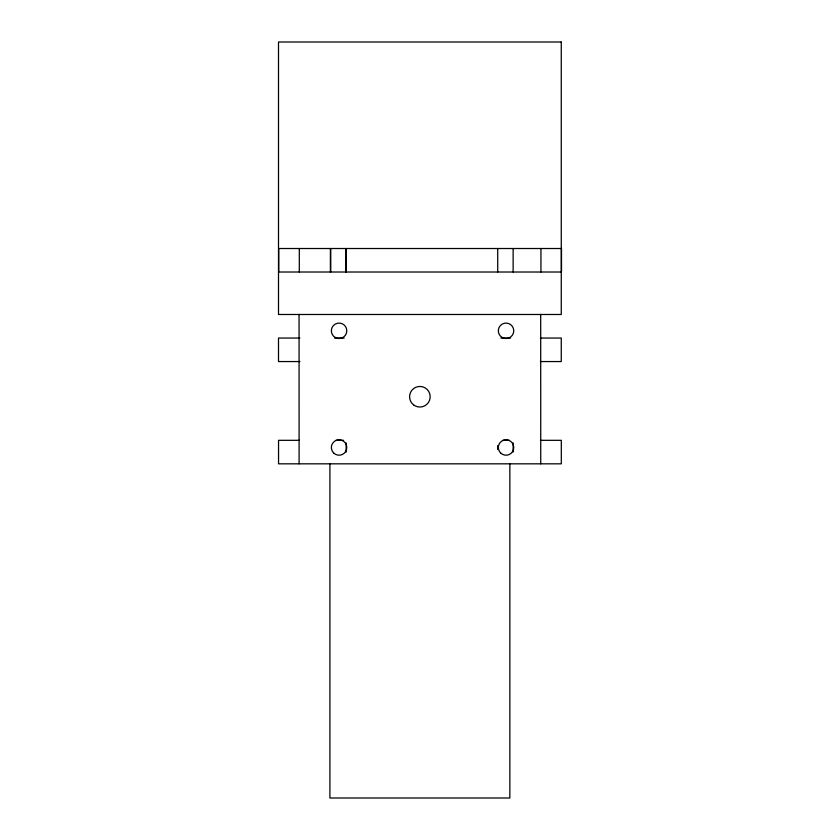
<?xml version="1.0" encoding="UTF-8"?>
<svg xmlns="http://www.w3.org/2000/svg" width="840" height="840" viewBox="0 0 840 840"><rect width="100%" height="100%" fill="white"/><g stroke="black" fill="none" stroke-linecap="round" stroke-linejoin="round"><path stroke-width="1.26" d="M299.891 338.048L278.502 338.048L278.502 361.557L299.891 361.557M334.593 338.048L344.159 338.048M500.85 338.048L510.562 338.048M540.372 338.048L561.267 338.048L561.267 361.557L540.372 361.557M299.407 440.318L278.544 440.318L278.544 463.827L561.309 463.827L561.309 440.318L540.404 440.318M335.885 440.318L343.592 440.318M502.856 440.318L509.281 440.318M540.939 248.514L540.939 272.013M540.698 314.486L540.74 463.827M513.135 248.514L513.135 272.013M513.135 442.932L513.135 452.067M509.849 463.827L509.849 798L329.91 798L329.91 463.827M497.711 248.514L497.711 272.013M497.711 445.536L497.711 449.463M346.164 248.514L346.164 272.013M346.164 442.932L346.164 452.067M345.807 248.514L345.807 272.013M330.74 248.514L330.74 272.013M330.393 248.514L330.393 272.013M299.303 248.514L299.303 272.013M299.061 314.486L299.103 463.827M561.267 42L278.502 42L278.502 314.486L561.267 314.486L561.267 42M561.498 248.514L278.733 248.514L278.733 272.013L561.498 272.013L561.498 248.514M502.183 337.481A7.707 7.707 0 0 0 513.755 330.803A7.707 7.707 0 0 0 502.183 324.125A7.707 7.707 0 0 0 502.183 337.481M335.213 337.481A7.707 7.707 0 0 0 346.784 330.803A7.707 7.707 0 0 0 335.213 324.125A7.707 7.707 0 0 0 335.213 337.481M500.588 452.949A7.707 7.707 0 0 0 513.492 449.495A7.707 7.707 0 0 0 504.042 440.055A7.707 7.707 0 0 0 500.588 452.949M333.617 452.949A7.707 7.707 0 0 0 346.521 449.495A7.707 7.707 0 0 0 337.082 440.055A7.707 7.707 0 0 0 333.617 452.949M413.553 404.849A10.279 10.279 0 0 0 430.07 398.171A10.279 10.279 0 0 0 416.031 387.209A10.279 10.279 0 0 0 413.553 404.849"/></g></svg>
